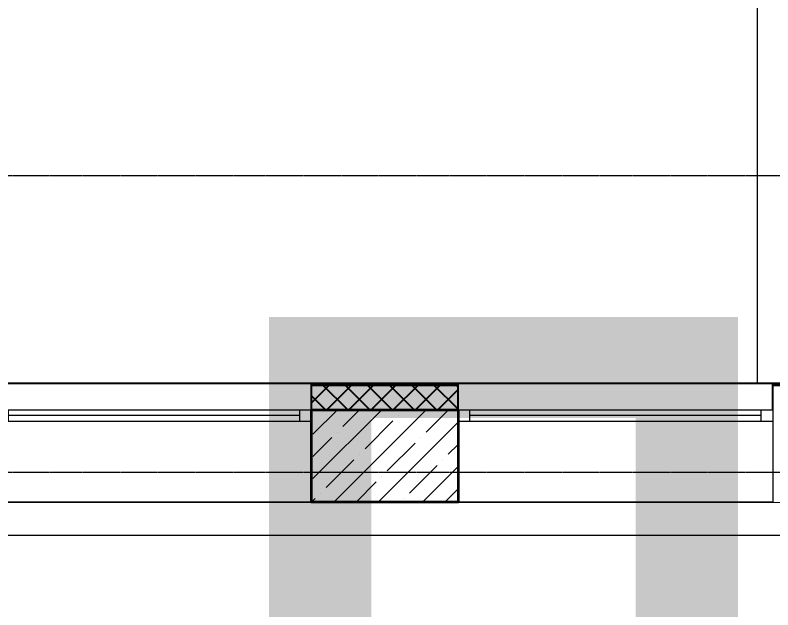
# Model space of a CAD drawing. Header units: millimetres. Extents: x 0 to 168960, y -92093 to 443706.
# Drawn here: x 32644 to 37242, y 219068 to 222678 of the extents above; entities that cross this region are included whole.
import ezdxf
from ezdxf.enums import TextEntityAlignment as Align

# ---------------------------------------------------------------- set-up
doc = ezdxf.new("R2018")
doc.units = ezdxf.units.MM
doc.linetypes.add('осевая', pattern=[50.8, 31.75, -6.35, 6.35, -6.35])
for name, color, linetype, lineweight in [('_0', 7, 'Continuous', 15), ('АР_Названия помещений', 124, 'Continuous', 5), ('АР_Номер помещения', 1, 'Continuous', 25), ('АР_Окна БЛОК', 250, 'Continuous', 13), ('АР_Помещения_площадь', 19, 'Continuous', 9)]:
    doc.layers.add(name, color=color, linetype=linetype, lineweight=lineweight)
doc.layers.add('АР_Сущ.Несущая стена', color=7, linetype='Continuous')
doc.styles.add('ISOCPEUR', font='isocpeur.ttf', dxfattribs={"height": 175})
doc.styles.get("Standard").update_dxf_attribs({"font": 'arial.ttf'})

# ---------------------------------------------------------------- blocks, each defined once
blk = doc.blocks.new('ОКНО 1910')
at = {"layer": 'АР_Окна БЛОК', "color": 8, "ltscale": 0.1}
for points in [[(178763.3, -124524.8), (180673.3, -124524.8), (180673.3, -125084.8), (178763.3, -125084.8)], [(178763.3, -125014.8), (180673.3, -125014.8), (180673.3, -125084.8), (178763.3, -125084.8)], [(178763.3, -125014.8), (178833.3, -125014.8), (178833.3, -125084.8), (178763.3, -125084.8)], [(180603.3, -125014.8), (180673.3, -125014.8), (180673.3, -125084.8), (180603.3, -125084.8)]]:
    blk.add_lwpolyline(points, close=True, dxfattribs=at)
blk.add_lwpolyline([(178833.3, -125049.8), (180603.3, -125049.8)], dxfattribs=at)
blk = doc.blocks.new('2 ЭТАЖ')
at = {"layer": 'АР_Сущ.Несущая стена', "ltscale": 0.1}
h = blk.add_hatch(dxfattribs=at)
h.set_pattern_fill('ANSI37', color=8, scale=30, angle=180)
h.set_pattern_definition([(225, (321517.06, -233741.23), (67.35192, -67.35192), []), (315, (321517.06, -233741.23), (67.35192, 67.35192), [])])
h.paths.add_polyline_path([(142753.7, -108656.4), (143643.7, -108656.4), (143643.7, -108506.4), (142753.7, -108506.4)])
at = {"layer": 'АР_Сущ.Несущая стена', "lineweight": 13, "ltscale": 10000}
h = blk.add_hatch(dxfattribs=at)
h.set_pattern_fill('ANSI35', color=8, scale=30)
h.set_pattern_definition([(45, (-35110.63, 15868.36), (-134.70384, 134.70384), []), (45, (-34975.93, 15868.36), (-134.70384, 134.70384), [238.125, -47.625, 0, -47.625])])
h.paths.add_polyline_path([(143643.7, -108861.4), (142762.7, -108861.4), (142762.7, -109216.4), (143643.7, -109216.4), (143643.7, -109146.4)])
h.paths.add_polyline_path([(143643.7, -108656.4), (142762.7, -108656.4), (142762.7, -108861.4), (143643.7, -108861.4)])
at = {"layer": 'АР_Сущ.Несущая стена', "color": 8, "ltscale": 0.1}
for points in [[(156752.3, -108496.4), (138222.8, -108496.4), (138222.8, -106694.9), (133195.8, -106694.9), (133195.8, -108496.4), (133154.3, -108496.4)], [(142753.7, -108656.4), (142753.7, -108496.4)], [(142753.7, -108506.4), (143643.7, -108506.4)], [(143643.7, -108656.4), (143643.7, -108496.4)], [(145553.7, -108656.4), (145553.7, -108496.4)], [(145553.7, -108506.4), (146443.7, -108506.4)]]:
    blk.add_lwpolyline(points, dxfattribs=at)
at = {"layer": 'АР_Сущ.Несущая стена', "color": 8, "linetype": 'Continuous', "lineweight": 35, "flags": 128}
blk.add_lwpolyline([(142753.7, -108656.4), (143643.7, -108656.4), (143643.7, -109216.4), (142753.7, -109216.4)], close=True, dxfattribs=at)
at = {"layer": 'АР_Сущ.Несущая стена', "color": 8, "rotation": 180}
for p in [(321517.1, -233741.2), (324317.1, -233741.2)]:
    blk.add_blockref('ОКНО 1910', p, dxfattribs=at)
blk = doc.blocks.new('*U362')
at = {"color": 8, "style": 'ISOCPEUR', "width": 0.7, "flags": 1}
blk.add_attdef('КАТЕГОРИЯ', (-499.2, -2092.2), '', height=250, dxfattribs=at)
at = {"layer": 'АР_Номер помещения', "color": 8, "style": 'ISOCPEUR', "width": 0.7}
blk.add_attdef('НОМЕР_ПОМЕЩЕНИЯ', text='', height=300, dxfattribs=at).set_placement((-17564.9, 2858.2), align=Align.MIDDLE_CENTER)
at = {"layer": 'АР_Помещения_площадь', "color": 8, "style": 'ISOCPEUR', "width": 0.7}
blk.add_attdef('ПЛОЩАДЬ_ПОМЕЩЕНИЯ', text='', height=200, dxfattribs=at).set_placement((-1475.6, 2342.5), align=Align.MIDDLE_RIGHT)
at = {"layer": 'АР_Помещения_площадь', "color": 8, "lineweight": 30, "width": 0.7, "flags": 104}
blk.add_attdef('ИМЯ_ПОМЕЩЕНИЯ', text='', height=100, dxfattribs=at).set_placement((157.6, 1217.1), align=Align.MIDDLE_CENTER)

msp = doc.modelspace()

# ---------------------------------------------------------------- linework, layer by layer
at = {"layer": '_0'}
msp.add_line((37146.281, 236127.801), (37146.281, 220441.793), dxfattribs=at)
at = {"layer": '_0', "linetype": 'осевая', "ltscale": 0.3}
for p, q in [((1843.71, 221703.426), (74501.818, 221703.426)), ((1843.71, 219903.426), (74501.818, 219903.426))]:
    msp.add_line(p, q, dxfattribs=at)
at = {"layer": '_0'}
msp.add_lwpolyline([(38030.046, 213703.434), (29991.28, 213703.434), (29991.28, 215953.434), (29591.28, 215953.434), (29591.28, 219721.793), (38030.046, 219720.057)], close=True, dxfattribs=at)
at = {"layer": '_0', "ltscale": 0.1}
msp.add_lwpolyline([(29591.28, 219521.793), (38030.046, 219520.088)], dxfattribs=at)

# ---------------------------------------------------------------- block references
at = {"layer": '_0'}
ref = msp.add_blockref('*U362', (49645.182, 311704.592), dxfattribs=at)
lines = msp.add_mtext('\\W0.8000;Кабинет информатики и информационных\\Pтехнологий с возможностью деления\\Pтрансформируемой перегородкой на два\\Pпомещения', dxfattribs={"layer": 'АР_Названия помещений', "color": 8, "insert": (33695.117, 321446.171), "char_height": 6603.18335, "width": 1779.62855, "attachment_point": 1})
ref.add_attrib('ИМЯ_ПОМЕЩЕНИЯ', '', (33695.117, 321446.171), dxfattribs={"flags": 104}).embed_mtext(lines)
msp.add_blockref('2 ЭТАЖ', (-108312.065, 328938.23), dxfattribs=at)

doc.saveas('drawing.dxf')
